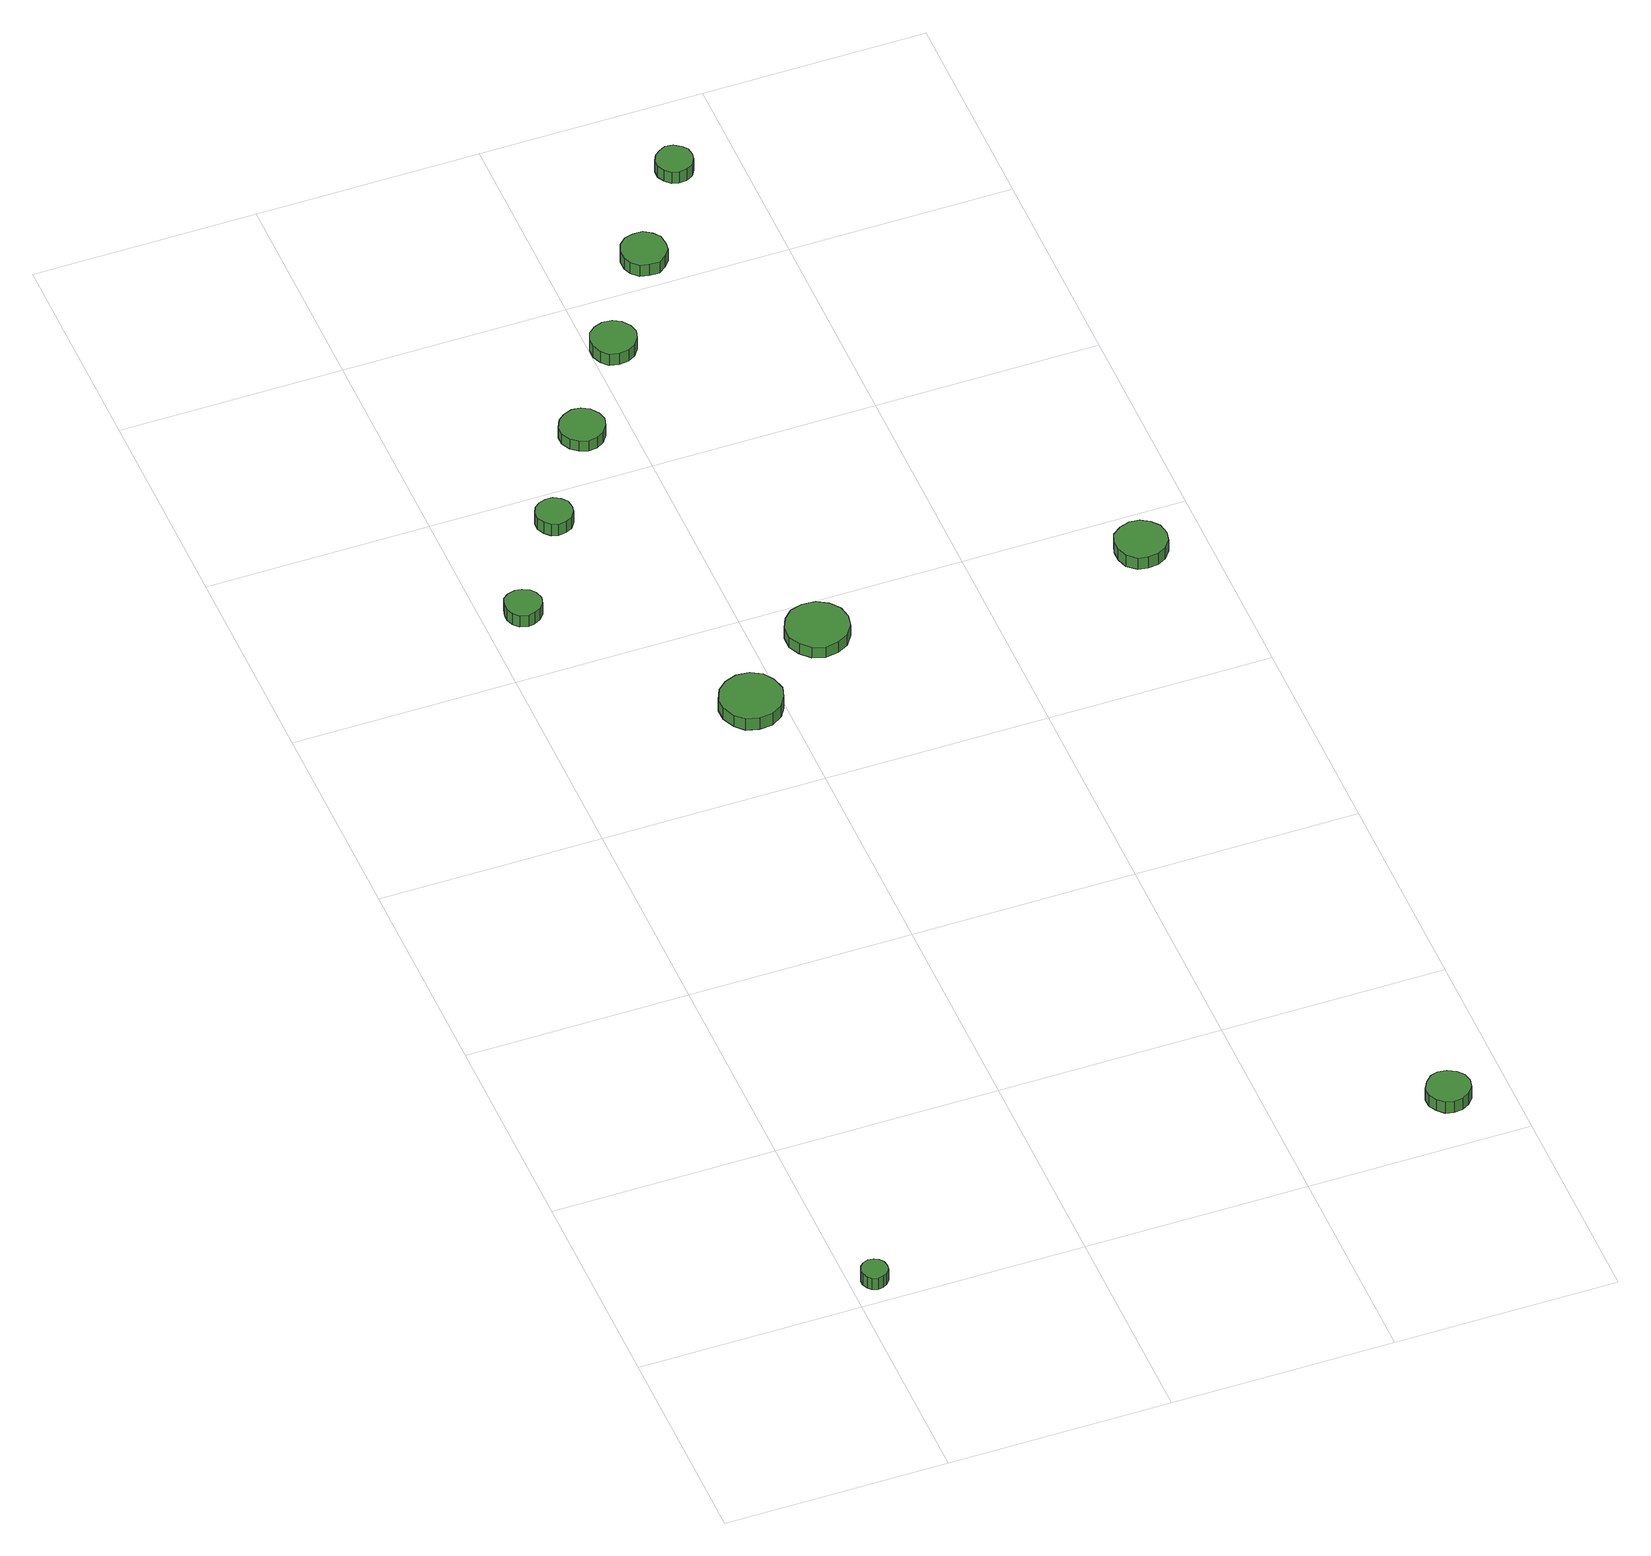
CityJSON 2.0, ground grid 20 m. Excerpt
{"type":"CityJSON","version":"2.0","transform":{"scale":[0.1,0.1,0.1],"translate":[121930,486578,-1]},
"CityObjects":{
"tree1":{"type":"SolitaryVegetationObject","attributes":{"function":"something"},"geometry":[{"type":"MultiSurface","lod":"1","boundaries":[[[0,1,2,3,4,5,6,7,8,9,10,11,12,13,14]],[[15,16,17,18,19,20,21,22,23,24,25,26,27,28,29]],[[0,29,28,1]],[[1,28,27,2]],[[2,27,26,3]],[[3,26,25,4]],[[4,25,24,5]],[[5,24,23,6]],[[6,23,22,7]],[[7,22,21,8]],[[8,21,20,9]],[[9,20,19,10]],[[10,19,18,11]],[[11,18,17,12]],[[12,17,16,13]],[[13,16,15,14]],[[14,15,29,0]]]}]},
"tree2":{"type":"SolitaryVegetationObject","attributes":{"function":"something"},"geometry":[{"type":"MultiSurface","lod":"1","boundaries":[[[30,31,32,33,34,35,36,37,38,39,40,41,42,43,44]],[[45,46,47,48,49,50,51,52,53,54,55,56,57,58,59]],[[30,59,58,31]],[[31,58,57,32]],[[32,57,56,33]],[[33,56,55,34]],[[34,55,54,35]],[[35,54,53,36]],[[36,53,52,37]],[[37,52,51,38]],[[38,51,50,39]],[[39,50,49,40]],[[40,49,48,41]],[[41,48,47,42]],[[42,47,46,43]],[[43,46,45,44]],[[44,45,59,30]]]}]},
"tree3":{"type":"SolitaryVegetationObject","attributes":{"function":"something"},"geometry":[{"type":"MultiSurface","lod":"1","boundaries":[[[60,61,62,63,64,65,66,67,68,69,70,71,72,73,74]],[[75,76,77,78,79,80,81,82,83,84,85,86,87,88,89]],[[60,89,88,61]],[[61,88,87,62]],[[62,87,86,63]],[[63,86,85,64]],[[64,85,84,65]],[[65,84,83,66]],[[66,83,82,67]],[[67,82,81,68]],[[68,81,80,69]],[[69,80,79,70]],[[70,79,78,71]],[[71,78,77,72]],[[72,77,76,73]],[[73,76,75,74]],[[74,75,89,60]]]}]},
"tree4":{"type":"SolitaryVegetationObject","attributes":{"function":"something"},"geometry":[{"type":"MultiSurface","lod":"1","boundaries":[[[90,91,92,93,94,95,96,97,98,99,100,101,102,103,104]],[[105,106,107,108,109,110,111,112,113,114,115,116,117,118,119]],[[90,119,118,91]],[[91,118,117,92]],[[92,117,116,93]],[[93,116,115,94]],[[94,115,114,95]],[[95,114,113,96]],[[96,113,112,97]],[[97,112,111,98]],[[98,111,110,99]],[[99,110,109,100]],[[100,109,108,101]],[[101,108,107,102]],[[102,107,106,103]],[[103,106,105,104]],[[104,105,119,90]]]}]},
"tree5":{"type":"SolitaryVegetationObject","attributes":{"function":"something"},"geometry":[{"type":"MultiSurface","lod":"1","boundaries":[[[120,121,122,123,124,125,126,127,128,129,130,131,132,133,134]],[[135,136,137,138,139,140,141,142,143,144,145,146,147,148,149]],[[120,149,148,121]],[[121,148,147,122]],[[122,147,146,123]],[[123,146,145,124]],[[124,145,144,125]],[[125,144,143,126]],[[126,143,142,127]],[[127,142,141,128]],[[128,141,140,129]],[[129,140,139,130]],[[130,139,138,131]],[[131,138,137,132]],[[132,137,136,133]],[[133,136,135,134]],[[134,135,149,120]]]}]},
"tree6":{"type":"SolitaryVegetationObject","attributes":{"function":"something"},"geometry":[{"type":"MultiSurface","lod":"1","boundaries":[[[150,151,152,153,154,155,156,157,158,159,160,161,162,163,164]],[[165,166,167,168,169,170,171,172,173,174,175,176,177,178,179]],[[150,179,178,151]],[[151,178,177,152]],[[152,177,176,153]],[[153,176,175,154]],[[154,175,174,155]],[[155,174,173,156]],[[156,173,172,157]],[[157,172,171,158]],[[158,171,170,159]],[[159,170,169,160]],[[160,169,168,161]],[[161,168,167,162]],[[162,167,166,163]],[[163,166,165,164]],[[164,165,179,150]]]}]},
"tree7":{"type":"SolitaryVegetationObject","attributes":{"function":"something"},"geometry":[{"type":"MultiSurface","lod":"1","boundaries":[[[180,181,182,183,184,185,186,187,188,189,190,191,192,193,194]],[[195,196,197,198,199,200,201,202,203,204,205,206,207,208,209]],[[180,209,208,181]],[[181,208,207,182]],[[182,207,206,183]],[[183,206,205,184]],[[184,205,204,185]],[[185,204,203,186]],[[186,203,202,187]],[[187,202,201,188]],[[188,201,200,189]],[[189,200,199,190]],[[190,199,198,191]],[[191,198,197,192]],[[192,197,196,193]],[[193,196,195,194]],[[194,195,209,180]]]}]},
"tree8":{"type":"SolitaryVegetationObject","attributes":{"function":"something"},"geometry":[{"type":"MultiSurface","lod":"1","boundaries":[[[210,211,212,213,214,215,216,217,218,219,220,221,222,223,224]],[[225,226,227,228,229,230,231,232,233,234,235,236,237,238,239]],[[210,239,238,211]],[[211,238,237,212]],[[212,237,236,213]],[[213,236,235,214]],[[214,235,234,215]],[[215,234,233,216]],[[216,233,232,217]],[[217,232,231,218]],[[218,231,230,219]],[[219,230,229,220]],[[220,229,228,221]],[[221,228,227,222]],[[222,227,226,223]],[[223,226,225,224]],[[224,225,239,210]]]}]},
"tree9":{"type":"SolitaryVegetationObject","attributes":{"function":"something"},"geometry":[{"type":"MultiSurface","lod":"1","boundaries":[[[240,241,242,243,244,245,246,247,248,249,250,251,252,253,254]],[[255,256,257,258,259,260,261,262,263,264,265,266,267,268,269]],[[240,269,268,241]],[[241,268,267,242]],[[242,267,266,243]],[[243,266,265,244]],[[244,265,264,245]],[[245,264,263,246]],[[246,263,262,247]],[[247,262,261,248]],[[248,261,260,249]],[[249,260,259,250]],[[250,259,258,251]],[[251,258,257,252]],[[252,257,256,253]],[[253,256,255,254]],[[254,255,269,240]]]}]},
"tree10":{"type":"SolitaryVegetationObject","attributes":{"function":"something"},"geometry":[{"type":"MultiSurface","lod":"1","boundaries":[[[270,271,272,273,274,275,276,277,278,279,280,281,282,283,284]],[[285,286,287,288,289,290,291,292,293,294,295,296,297,298,299]],[[270,299,298,271]],[[271,298,297,272]],[[272,297,296,273]],[[273,296,295,274]],[[274,295,294,275]],[[275,294,293,276]],[[276,293,292,277]],[[277,292,291,278]],[[278,291,290,279]],[[279,290,289,280]],[[280,289,288,281]],[[281,288,287,282]],[[282,287,286,283]],[[283,286,285,284]],[[284,285,299,270]]]}]},
"tree11":{"type":"SolitaryVegetationObject","attributes":{"function":"something"},"geometry":[{"type":"MultiSurface","lod":"1","boundaries":[[[300,301,302,303,304,305,306,307,308,309,310,311,312,313,314]],[[315,316,317,318,319,320,321,322,323,324,325,326,327,328,329]],[[300,329,328,301]],[[301,328,327,302]],[[302,327,326,303]],[[303,326,325,304]],[[304,325,324,305]],[[305,324,323,306]],[[306,323,322,307]],[[307,322,321,308]],[[308,321,320,309]],[[309,320,319,310]],[[310,319,318,311]],[[311,318,317,312]],[[312,317,316,313]],[[313,316,315,314]],[[314,315,329,300]]]}]}
},
"vertices":[
[29,15,30],[28,20,30],[25,24,30],[21,26,30],[16,27,30],[11,25,30],[8,22,30],[6,17,30],[6,13,30],[8,8,30],[11,5,30],[16,3,30],[21,4,30],[25,6,30],[28,10,30],[28,10,17],[25,6,17],[21,4,17],[16,3,17],[11,5,17],[8,8,17],[6,13,17],[6,17,17],[8,22,17],[11,25,17],[16,27,17],[21,26,17],[25,24,17],[28,20,17],[29,15,17],
[49,866,27],[47,873,27],[43,878,27],[37,881,27],[31,882,27],[24,880,27],[19,876,27],[17,869,27],[17,863,27],[19,857,27],[24,852,27],[31,850,27],[37,851,27],[43,854,27],[47,859,27],[47,859,14],[43,854,14],[37,851,14],[31,850,14],[24,852,14],[19,857,14],[17,863,14],[17,869,14],[19,876,14],[24,880,14],[31,882,14],[37,881,14],[43,878,14],[47,873,14],[49,866,14],
[196,689,31],[193,701,31],[187,710,31],[177,716,31],[165,717,31],[154,713,31],[146,706,31],[141,695,31],[141,684,31],[146,673,31],[154,665,31],[165,662,31],[177,663,31],[187,669,31],[193,678,31],[193,678,18],[187,669,18],[177,663,18],[165,662,18],[154,665,18],[146,673,18],[141,684,18],[141,695,18],[146,706,18],[154,713,18],[165,717,18],[177,716,18],[187,710,18],[193,701,18],[196,689,18],
[113,961,24],[112,968,24],[108,973,24],[102,977,24],[95,977,24],[89,975,24],[84,971,24],[81,965,24],[81,958,24],[84,952,24],[89,947,24],[95,945,24],[102,946,24],[108,949,24],[112,955,24],[112,955,11],[108,949,11],[102,946,11],[95,945,11],[89,947,11],[84,952,11],[81,958,11],[81,965,11],[84,971,11],[89,975,11],[95,977,11],[102,977,11],[108,973,11],[112,968,11],[113,961,11],
[177,1051,22],[175,1059,22],[170,1066,22],[163,1070,22],[155,1071,22],[147,1068,22],[141,1063,22],[137,1055,22],[137,1047,22],[141,1039,22],[147,1034,22],[155,1031,22],[163,1032,22],[170,1036,22],[175,1043,22],[175,1043,10],[170,1036,10],[163,1032,10],[155,1031,10],[147,1034,10],[141,1039,10],[137,1047,10],[137,1055,10],[141,1063,10],[147,1068,10],[155,1071,10],[163,1070,10],[170,1066,10],[175,1059,10],[177,1051,10],
[278,749,31],[276,760,31],[269,769,31],[259,775,31],[247,776,31],[236,773,31],[228,765,31],[223,755,31],[223,743,31],[228,733,31],[236,725,31],[247,721,31],[259,723,31],[269,728,31],[276,738,31],[276,738,19],[269,728,19],[259,723,19],[247,721,19],[236,725,19],[228,733,19],[223,743,19],[223,755,19],[228,765,19],[236,773,19],[247,776,19],[259,775,19],[269,769,19],[276,760,19],[278,749,19],
[240,1141,20],[238,1149,20],[233,1156,20],[226,1160,20],[217,1161,20],[209,1158,20],[203,1153,20],[200,1145,20],[200,1137,20],[203,1129,20],[209,1123,20],[217,1121,20],[226,1122,20],[233,1126,20],[238,1133,20],[238,1133,7],[233,1126,7],[226,1122,7],[217,1121,7],[209,1123,7],[203,1129,7],[200,1137,7],[200,1145,7],[203,1153,7],[209,1158,7],[217,1161,7],[226,1160,7],[233,1156,7],[238,1149,7],[240,1141,7],
[567,57,18],[565,65,18],[560,71,18],[553,75,18],[545,76,18],[538,74,18],[532,68,18],[528,61,18],[528,53,18],[532,46,18],[538,40,18],[545,38,18],[553,39,18],[560,43,18],[565,49,18],[565,49,5],[560,43,5],[553,39,5],[545,38,5],[538,40,5],[532,46,5],[528,53,5],[528,61,5],[532,68,5],[538,74,5],[545,76,5],[553,75,5],[560,71,5],[565,65,5],[567,57,5],
[301,1230,20],[300,1239,20],[295,1245,20],[288,1250,20],[279,1250,20],[271,1248,20],[265,1242,20],[262,1235,20],[262,1226,20],[265,1219,20],[271,1213,20],[279,1211,20],[288,1211,20],[295,1216,20],[300,1222,20],[300,1222,7],[295,1216,7],[288,1211,7],[279,1211,7],[271,1213,7],[265,1219,7],[262,1226,7],[262,1235,7],[265,1242,7],[271,1248,7],[279,1250,7],[288,1250,7],[295,1245,7],[300,1239,7],[301,1230,7],
[360,1321,20],[359,1328,20],[355,1333,20],[349,1337,20],[342,1338,20],[336,1335,20],[331,1331,20],[328,1325,20],[328,1318,20],[331,1312,20],[336,1307,20],[342,1305,20],[349,1306,20],[355,1309,20],[359,1315,20],[359,1315,7],[355,1309,7],[349,1306,7],[342,1305,7],[336,1307,7],[331,1312,7],[328,1318,7],[328,1325,7],[331,1331,7],[336,1335,7],[342,1338,7],[349,1337,7],[355,1333,7],[359,1328,7],[360,1321,7],
[564,751,26],[562,761,26],[556,768,26],[548,773,26],[539,774,26],[530,771,26],[522,765,26],[519,756,26],[519,747,26],[522,738,26],[530,731,26],[539,729,26],[548,730,26],[556,734,26],[562,742,26],[562,742,13],[556,734,13],[548,730,13],[539,729,13],[530,731,13],[522,738,13],[519,747,13],[519,756,13],[522,765,13],[530,771,13],[539,774,13],[548,773,13],[556,768,13],[562,761,13],[564,751,13]
]}
